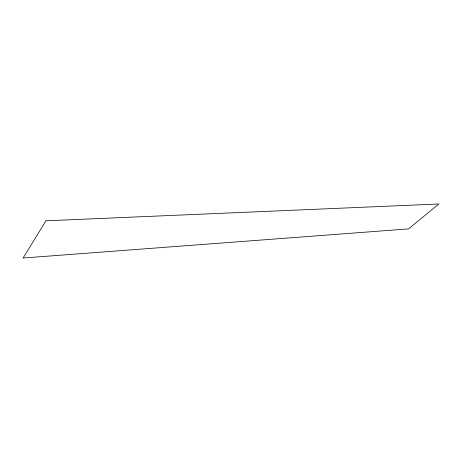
<?xml version="1.0" encoding="UTF-8"?>
<svg xmlns="http://www.w3.org/2000/svg" width="462" height="462" viewBox="0 0 462 462"><rect width="100%" height="100%" fill="white"/><g stroke="black" fill="none" stroke-linecap="round" stroke-linejoin="round"><path stroke-width="0.69" d="M45.957 220.807L23.1 258.015L408.454 228.904L438.9 203.985L45.957 220.807"/></g></svg>
